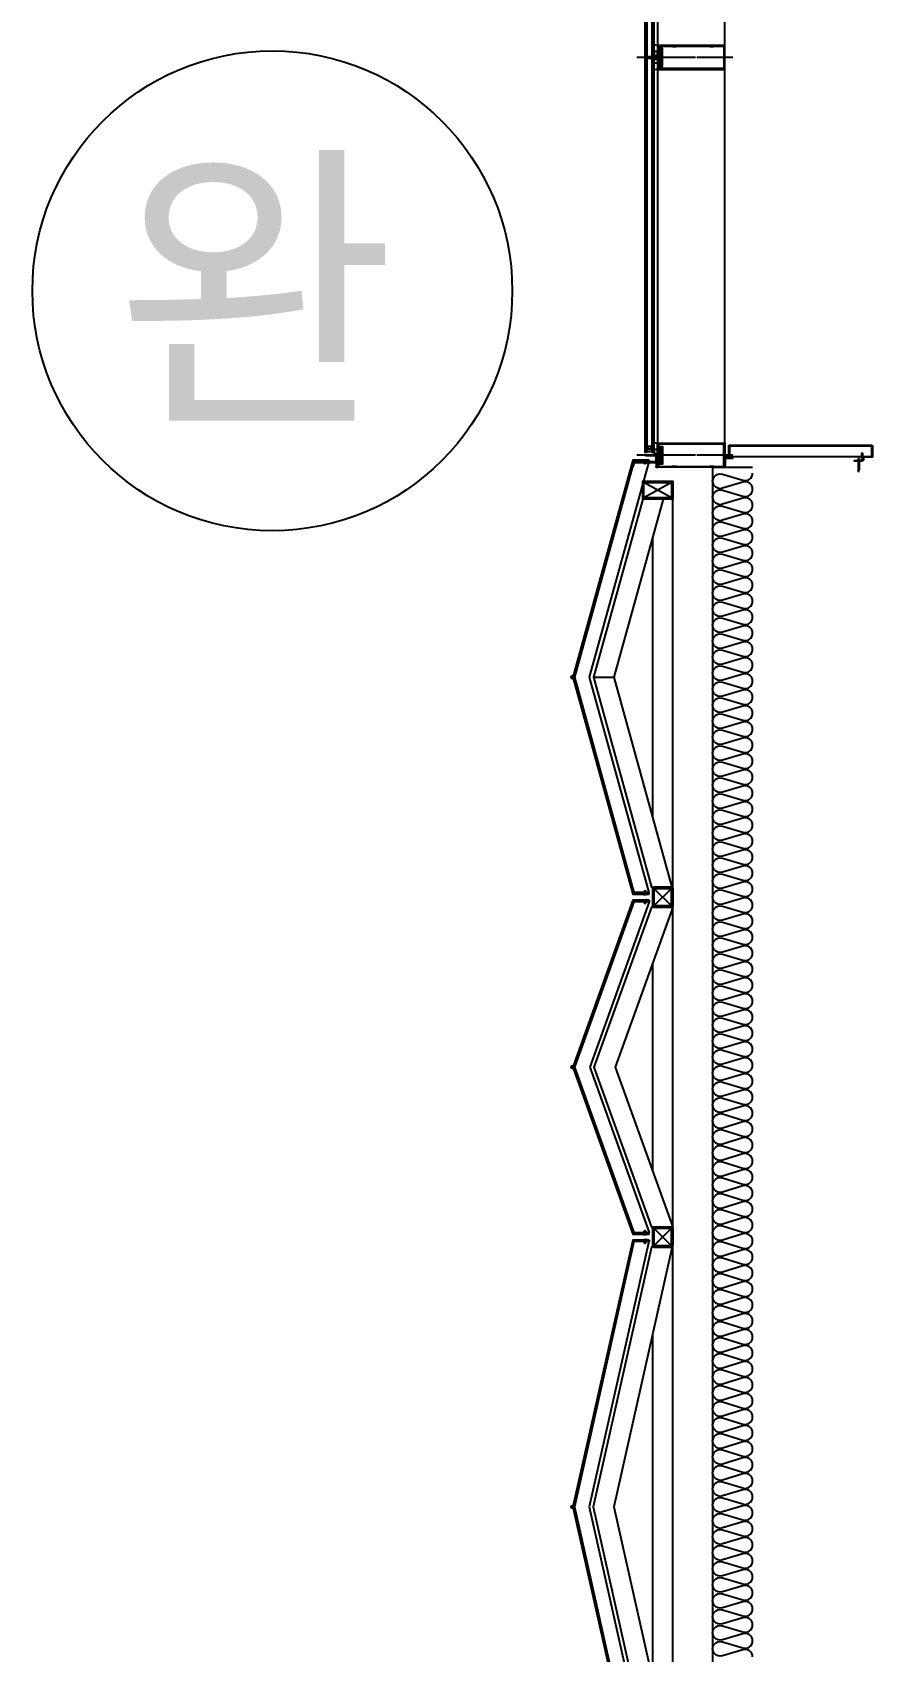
# Model space of a CAD drawing. Header units: millimetres. Extents: x -95754 to 177808, y 34455 to 150605.
# Drawn here: x 90352 to 92464, y 118818 to 122868 of the extents above; entities that cross this region are included whole.
import ezdxf

# ---------------------------------------------------------------- set-up
doc = ezdxf.new("R2010")
doc.units = ezdxf.units.MM
doc.header["$LTSCALE"] = 300
for name, pattern in [('CEN', [62, 60, -1, 0, -1]), ('CENTER', [2, 1.25, -0.25, 0.25, -0.25]), ('HID', [2.8, 1.8, -1])]:
    doc.linetypes.add(name, pattern=pattern)
for name, color, linetype in [('0-Sheet', 7, 'Continuous'), ('6FIN', 6, 'Continuous'), ('8', 8, 'Continuous'), ('A-ELE', 7, 'Continuous'), ('A-WIN', 4, 'Continuous'), ('A-하지철물', 55, 'Continuous'), ('alucobond', 4, 'Continuous'), ('B-AR', 4, 'Continuous'), ('CEN', 1, 'CEN'), ('GLASS', 4, 'Continuous'), ('INSUL', 8, 'Continuous'), ('ISL', 251, 'Continuous'), ('mold', 4, 'Continuous'), ('SEALANT', 90, 'Continuous'), ('SHEET', 6, 'Continuous')]:
    doc.layers.add(name, color=color, linetype=linetype)
doc.layers.add('피난기구', color=1, linetype='Continuous', plot=False)
doc.styles.add('X-PLAN$0$Gtx', font='')
doc.styles.get('X-PLAN$0$Gtx').set_extended_font_data('Dotum')

# ---------------------------------------------------------------- blocks, each defined once
blk = doc.blocks.new('EX-850-1')
at = {"layer": '6FIN', "elevation": 0}
for points in [[(3.2, 204.1), (46.8, 204.1, 0.414214), (50, 207.3), (50, 250.9, 0.414214), (46.8, 254.1), (3.2, 254.1, 0.414214), (0, 250.9), (0, 207.3, 0.414214)], [(896.8, 204.1), (853.2, 204.1, -0.414214), (850, 207.3), (850, 250.9, -0.414214), (853.2, 254.1), (896.8, 254.1, -0.414214), (900, 250.9), (900, 207.3, -0.414214)]]:
    blk.add_lwpolyline(points, format="xyb", close=True, dxfattribs=at)
at = {"layer": 'A-하지철물'}
for p, q in [((850, 254.1), (50, 254.1)), ((710.9, 204.1), (189.1, 204.1))]:
    blk.add_line(p, q, dxfattribs=at)
at = {"layer": 'A-하지철물', "elevation": 0}
for points in [[(49.9, 254.1), (450, 110.3), (850.1, 254.1)], [(50, 204.1), (50, 200.9), (450, 57.2), (850, 200.9), (850, 204.1)]]:
    blk.add_lwpolyline(points, dxfattribs=at)
at = {"layer": 'A-하지철물'}
blk.add_circle((450, 4.1), 4.07, dxfattribs=at)
at = {"layer": 'alucobond', "color": 251, "linetype": 'HID', "ltscale": 10}
for p, q in [((30.2, 185.1), (41.5, 185.1)), ((31.5, 182.4), (31.5, 187.8)), ((31.5, 186.6), (39.5, 186.6)), ((31.5, 183.6), (39.5, 183.6)), ((32, 189.3), (32.5, 189.3)), ((32, 180.9), (32.5, 180.9)), ((32.5, 180.9), (32.5, 189.3)), ((38, 182.7), (38, 187.4)), ((39.5, 182.7), (39.5, 187.4)), ((869.8, 185.1), (858.5, 185.1)), ((860.5, 182.7), (860.5, 187.4)), ((868.5, 186.6), (860.5, 186.6)), ((868.5, 183.6), (860.5, 183.6)), ((862, 182.7), (862, 187.4)), ((867.5, 180.9), (867.5, 189.3)), ((868, 189.3), (867.5, 189.3)), ((868, 180.9), (867.5, 180.9)), ((868.5, 182.4), (868.5, 187.8))]:
    blk.add_line(p, q, dxfattribs=at)
at = {"layer": 'alucobond'}
for p, q in [((32.5, 195.1), (36.5, 195.1)), ((867.5, 195.1), (863.5, 195.1))]:
    blk.add_line(p, q, dxfattribs=at)
at = {"layer": 'alucobond', "color": 251, "linetype": 'HID', "ltscale": 10}
for points in [[(32, 189.3), (31.5, 187.8)], [(32, 180.9), (31.5, 182.4)], [(868, 189.3), (868.5, 187.8)], [(868, 180.9), (868.5, 182.4)]]:
    blk.add_lwpolyline(points, dxfattribs=at)
at = {"layer": 'alucobond', "elevation": 0}
for points in [[(32.5, 195.1), (32.5, 154.1), (450, 4.1), (867.5, 154.1), (867.5, 195.1)], [(36.5, 195.1), (36.5, 156.9), (450, 8.3), (863.5, 156.9), (863.5, 195.1)]]:
    blk.add_lwpolyline(points, dxfattribs=at)
at = {"layer": 'alucobond', "color": 251, "linetype": 'HID', "ltscale": 10, "elevation": 0}
blk.add_lwpolyline([(36.5, 195.1), (450, 46.6), (863.5, 195.1)], dxfattribs=at)
at = {"layer": 'alucobond', "color": 251, "linetype": 'HID', "ltscale": 10}
for points in [[(39.5, 186.6, -0.666667), (39.5, 183.6, -1.5)], [(860.5, 186.6, 0.666667), (860.5, 183.6, 1.5)]]:
    blk.add_lwpolyline(points, format="xyb", dxfattribs=at)
for centre, start, end in [((38.7, 187.4), 0, 180), ((38.7, 182.7), 180, 0), ((861.3, 187.4), 0, 180), ((861.3, 182.7), 180, 0)]:
    blk.add_arc(centre, 0.75, start, end, dxfattribs=at)
at = {"layer": 'mold', "color": 4}
for points in [[(25, 204.1), (25, 202.6)], [(875, 204.1), (875, 202.6)]]:
    blk.add_lwpolyline(points, dxfattribs=at)
at = {"layer": 'SHEET', "color": 8}
for p, q in [((46.8, 250.9), (3.2, 207.3)), ((3.2, 250.9), (46.8, 207.3)), ((853.2, 250.9), (896.8, 207.3)), ((896.8, 250.9), (853.2, 207.3))]:
    blk.add_line(p, q, dxfattribs=at)
at = {"layer": 'SHEET', "color": 8, "elevation": 0}
for points in [[(3.2, 207.3), (46.8, 207.3), (46.8, 250.9), (3.2, 250.9)], [(896.8, 207.3), (853.2, 207.3), (853.2, 250.9), (896.8, 250.9)]]:
    blk.add_lwpolyline(points, close=True, dxfattribs=at)
blk = doc.blocks.new('EX-1350')
at = {"layer": '6FIN', "elevation": 0}
for points in [[(3.2, 204.1), (46.8, 204.1, 0.414214), (50, 207.3), (50, 250.9, 0.414214), (46.8, 254.1), (3.2, 254.1, 0.414214), (0, 250.9), (0, 207.3, 0.414214)], [(1396.8, 204.1), (1353.2, 204.1, -0.414214), (1350, 207.3), (1350, 250.9, -0.414214), (1353.2, 254.1), (1396.8, 254.1, -0.414214), (1400, 250.9), (1400, 207.3, -0.414214)]]:
    blk.add_lwpolyline(points, format="xyb", close=True, dxfattribs=at)
at = {"layer": 'A-하지철물'}
for p, q in [((1350, 254.1), (50, 254.1)), ((1133.9, 204.1), (266.1, 204.1))]:
    blk.add_line(p, q, dxfattribs=at)
at = {"layer": 'A-하지철물', "elevation": 0}
for points in [[(49.7, 252.7), (700, 106.6), (1350.3, 252.7)], [(50, 254.1), (50, 201.4), (700, 55.3), (1350, 201.4), (1350, 254.1)]]:
    blk.add_lwpolyline(points, dxfattribs=at)
at = {"layer": 'A-하지철물'}
blk.add_circle((700, 4.1), 4.07, dxfattribs=at)
at = {"layer": 'alucobond', "color": 251, "linetype": 'HID', "ltscale": 10}
for p, q in [((30.2, 185.1), (41.5, 185.1)), ((31.5, 182.4), (31.5, 187.8)), ((31.5, 186.6), (39.5, 186.6)), ((31.5, 183.6), (39.5, 183.6)), ((32, 189.3), (32.5, 189.3)), ((32, 180.9), (32.5, 180.9)), ((32.5, 180.9), (32.5, 189.3)), ((38, 182.7), (38, 187.4)), ((39.5, 182.7), (39.5, 187.4)), ((1369.8, 185.1), (1358.5, 185.1)), ((1360.5, 182.7), (1360.5, 187.4)), ((1368.5, 186.6), (1360.5, 186.6)), ((1368.5, 183.6), (1360.5, 183.6)), ((1362, 182.7), (1362, 187.4)), ((1367.5, 180.9), (1367.5, 189.3)), ((1368, 189.3), (1367.5, 189.3)), ((1368, 180.9), (1367.5, 180.9)), ((1368.5, 182.4), (1368.5, 187.8))]:
    blk.add_line(p, q, dxfattribs=at)
at = {"layer": 'alucobond'}
for p, q in [((32.5, 195.1), (36.5, 195.1)), ((1367.5, 195.1), (1363.5, 195.1))]:
    blk.add_line(p, q, dxfattribs=at)
at = {"layer": 'alucobond', "color": 251, "linetype": 'HID', "ltscale": 10, "elevation": 0}
for points in [[(32, 189.3), (31.5, 187.8)], [(32, 180.9), (31.5, 182.4)], [(36.5, 194.2), (700, 45.1), (1363.5, 194.2)], [(1368, 189.3), (1368.5, 187.8)], [(1368, 180.9), (1368.5, 182.4)]]:
    blk.add_lwpolyline(points, dxfattribs=at)
at = {"layer": 'alucobond', "elevation": 0}
for points in [[(32.5, 195.1), (32.5, 154.1), (700, 4.1), (1367.5, 154.1), (1367.5, 195.1)], [(36.5, 195.1), (36.5, 157.3), (700, 8.2), (1363.5, 157.3), (1363.5, 195.1)]]:
    blk.add_lwpolyline(points, dxfattribs=at)
at = {"layer": 'alucobond', "color": 251, "linetype": 'HID', "ltscale": 10, "elevation": 0}
for points in [[(39.5, 186.6, -0.666667), (39.5, 183.6, -1.5)], [(1360.5, 186.6, 0.666667), (1360.5, 183.6, 1.5)]]:
    blk.add_lwpolyline(points, format="xyb", dxfattribs=at)
at = {"layer": 'alucobond', "color": 251, "linetype": 'HID', "ltscale": 10}
for centre, start, end in [((38.7, 187.4), 0, 180), ((38.7, 182.7), 180, 0), ((1361.3, 187.4), 0, 180), ((1361.3, 182.7), 180, 0)]:
    blk.add_arc(centre, 0.75, start, end, dxfattribs=at)
at = {"layer": 'mold', "color": 4, "elevation": 0}
for points in [[(25, 204.1), (25, 202.6)], [(1375, 204.1), (1375, 202.6)]]:
    blk.add_lwpolyline(points, dxfattribs=at)
at = {"layer": 'SHEET', "color": 8}
for p, q in [((46.8, 250.9), (3.2, 207.3)), ((3.2, 250.9), (46.8, 207.3)), ((1353.2, 250.9), (1396.8, 207.3)), ((1396.8, 250.9), (1353.2, 207.3))]:
    blk.add_line(p, q, dxfattribs=at)
at = {"layer": 'SHEET', "color": 8, "elevation": 0}
for points in [[(3.2, 207.3), (46.8, 207.3), (46.8, 250.9), (3.2, 250.9)], [(1396.8, 207.3), (1353.2, 207.3), (1353.2, 250.9), (1396.8, 250.9)]]:
    blk.add_lwpolyline(points, close=True, dxfattribs=at)
blk = doc.blocks.new('A$C88f6889a')
at = {"layer": 'B-AR', "elevation": 0}
for points in [[(12, 54.7, -0.414214), (11, 55.7), (11, 62, -0.414214), (11.5, 62.5), (50.5, 62.5, -0.414214), (51, 62), (51, 55.7, -0.414214), (50, 54.7), (35.7, 54.7, 0.414214), (35.5, 54.5), (35.5, 52.5, 0.414214), (36, 52), (61, 52), (61, 220), (1, 220), (1, 52), (26, 52, 0.414214), (26.5, 52.5), (26.5, 54.5, 0.414214), (26.3, 54.7)], [(59, 89.4), (59, 54.8, -0.414214), (58.5, 54.3), (53.7, 54.3, -0.414214), (53.2, 54.8), (53.2, 64.2, 0.414214), (52.7, 64.7), (9.3, 64.7, 0.414214), (8.8, 64.2), (8.8, 54.8, -0.414214), (8.3, 54.3), (3.5, 54.3, -0.414214), (3, 54.8), (3, 89.4), (3.5, 89.9), (3.5, 99.1), (3, 99.6), (3, 182.4), (3.5, 182.9), (3.5, 192.1), (3, 192.6), (3, 217, -0.414214), (3.5, 217.5), (58.5, 217.5, -0.414214), (59, 217), (59, 192.6), (58.5, 192.1), (58.5, 182.9), (59, 182.4), (59, 99.6), (58.5, 99.1), (58.5, 89.9)], [(33.7, 56.4, -0.414214), (34.7, 57.4), (35.6, 57.4, 0.298217), (36.1, 57.1, 0.298217), (36.5, 57.4), (47.3, 57.4, 0.298217), (47.8, 57.1, 0.414214), (48.3, 57.6), (48.3, 59.6, 0.414214), (47.8, 60.1, 0.236068), (47.4, 59.9), (31.4, 59.9, 0.236068), (31, 60.1, 0.236068), (30.6, 59.9), (14.6, 59.9, 0.236068), (14.2, 60.1, 0.414214), (13.7, 59.6), (13.7, 57.6, 0.414214), (14.2, 57.1, 0.298217), (14.7, 57.4), (25.5, 57.4, 0.298217), (25.9, 57.1, 0.298217), (26.4, 57.4), (27.3, 57.4, -0.414214), (28.3, 56.4), (28.3, 52.1, 0.198912), (28.3, 51.9), (29.2, 51, -0.198911), (29.5, 50.3), (29.5, 24.2, 0.414214), (31, 22.7, 0.414214), (32.5, 24.2), (32.5, 50.3, -0.198912), (32.8, 51), (33.5, 51.7, 0.198912), (33.7, 52.4)]]:
    blk.add_lwpolyline(points, format="xyb", close=True, dxfattribs=at)
blk.add_lwpolyline([(48.8, 60.3), (31, 60.3), (48.8, 60.3), (48.8, 56.9), (34.5, 56.9), (34, 56.4), (34, 53.9), (34.8, 53.9), (35.3, 54.4), (35.3, 54.9), (37.4, 54.9), (37.7, 55.2), (48, 55.2), (48, 54.9), (50, 54.9), (50.5, 55.4), (50.5, 61.8), (50, 62.3), (48, 62.3), (48, 62), (37.5, 62), (37.5, 62.3), (33, 62.3), (33, 62), (29, 62), (29, 62.3), (24.5, 62.3), (24.5, 62), (14, 62), (14, 62.3), (12, 62.3), (11.5, 61.8), (11.5, 55.4), (12, 54.9), (14, 54.9), (14, 55.2), (24.3, 55.2), (24.6, 54.9), (26.7, 54.9), (26.7, 54.4), (27.2, 53.9), (28.1, 53.9), (28.1, 56.4), (27.6, 56.9), (13.2, 56.9), (13.2, 60.3), (31, 60.3)], dxfattribs=at)
at = {"layer": 'CEN', "ltscale": 0.005}
blk.add_line((31, 240), (31, 0), dxfattribs=at)
at = {"layer": 'GLASS', "color": 8, "elevation": 0}
blk.add_lwpolyline([(22.5, 20, -0.046781), (39.5, 20)], format="xyb", dxfattribs=at)
at = {"layer": 'SEALANT', "color": 4, "elevation": 0}
for points in [[(1, 52, -0.032752), (0, 44)], [(61, 52, 0.032752), (62, 44)]]:
    blk.add_lwpolyline(points, format="xyb", dxfattribs=at)
for points in [[(16.5, 52), (16.5, 44), (26.5, 44), (26.5, 52)], [(45.5, 52), (45.5, 44), (35.5, 44), (35.5, 52)]]:
    blk.add_lwpolyline(points, close=True, dxfattribs=at)
at = {"layer": 'SEALANT', "color": 8}
for centre, start, end in [((25.9, 40.6), 76.7784, 89.2245), ((36.1, 40.6), 90.7755, 103.2216)]:
    blk.add_arc(centre, 11.4, start, end, dxfattribs=at)
blk = doc.blocks.new('*U1701')
at = {"layer": 'B-AR', "color": 8}
for p, q in [((-55, -71, 0), (-30, -68)), ((1995, -71, 0), (1970, -68))]:
    blk.add_line(p, q, dxfattribs=at)
at = {"layer": 'B-AR'}
for points in [[(-44, -65.3, -0.414214), (-45, -64.3), (-45, -58, -0.414214), (-44.5, -57.5), (-5.5, -57.5, -0.414214), (-5, -58), (-5, -64.3, -0.414214), (-6, -65.3), (-20.3, -65.3, 0.414214), (-20.5, -65.5), (-20.5, -67.5, 0.414214), (-20, -68), (5, -68), (5, 100), (-55, 100), (-55, -68), (-30, -68, 0.414214), (-29.5, -67.5), (-29.5, -65.5, 0.414214), (-29.7, -65.3)], [(3, -30.6), (3, -65.2, -0.414214), (2.5, -65.7), (-2.3, -65.7, -0.414214), (-2.8, -65.2), (-2.8, -55.8, 0.414214), (-3.3, -55.3), (-46.7, -55.3, 0.414214), (-47.2, -55.8), (-47.2, -65.2, -0.414214), (-47.7, -65.7), (-52.5, -65.7, -0.414214), (-53, -65.2), (-53, -30.6), (-52.5, -30.1), (-52.5, -20.9), (-53, -20.4), (-53, 62.4), (-52.5, 62.9), (-52.5, 72.1), (-53, 72.6), (-53, 97, -0.414214), (-52.5, 97.5), (2.5, 97.5, -0.414214), (3, 97), (3, 72.6), (2.5, 72.1), (2.5, 62.9), (3, 62.4), (3, -20.4), (2.5, -20.9), (2.5, -30.1)], [(1984, -65.3, 0.414214), (1985, -64.3), (1985, -58, 0.414214), (1984.5, -57.5), (1945.5, -57.5, 0.414214), (1945, -58), (1945, -64.3, 0.414214), (1946, -65.3), (1960.3, -65.3, -0.414214), (1960.5, -65.5), (1960.5, -67.5, -0.414214), (1960, -68), (1935, -68), (1935, 100), (1995, 100), (1995, -68), (1970, -68, -0.414214), (1969.5, -67.5), (1969.5, -65.5, -0.414214), (1969.7, -65.3)], [(1937, -30.6), (1937, -65.2, 0.414214), (1937.5, -65.7), (1942.3, -65.7, 0.414214), (1942.8, -65.2), (1942.8, -55.8, -0.414214), (1943.3, -55.3), (1986.7, -55.3, -0.414214), (1987.2, -55.8), (1987.2, -65.2, 0.414214), (1987.7, -65.7), (1992.5, -65.7, 0.414214), (1993, -65.2), (1993, -30.6), (1992.5, -30.1), (1992.5, -20.9), (1993, -20.4), (1993, 62.4), (1992.5, 62.9), (1992.5, 72.1), (1993, 72.6), (1993, 97, 0.414214), (1992.5, 97.5), (1937.5, 97.5, 0.414214), (1937, 97), (1937, 72.6), (1937.5, 72.1), (1937.5, 62.9), (1937, 62.4), (1937, -20.4), (1937.5, -20.9), (1937.5, -30.1)], [(-22.3, -63.6, -0.414214), (-21.3, -62.6), (-20.4, -62.6, 0.298217), (-19.9, -62.9, 0.298217), (-19.5, -62.6), (-8.7, -62.6, 0.298217), (-8.2, -62.9, 0.414214), (-7.7, -62.4), (-7.7, -60.4, 0.414214), (-8.2, -59.9, 0.236068), (-8.6, -60.1), (-24.6, -60.1, 0.236068), (-25, -59.9, 0.236068), (-25.4, -60.1), (-41.4, -60.1, 0.236068), (-41.8, -59.9, 0.414214), (-42.3, -60.4), (-42.3, -62.4, 0.414214), (-41.8, -62.9, 0.298217), (-41.3, -62.6), (-30.5, -62.6, 0.298217), (-30.1, -62.9, 0.298217), (-29.6, -62.6), (-28.7, -62.6, -0.414214), (-27.7, -63.6), (-27.7, -67.9, 0.198912), (-27.7, -68.1), (-26.8, -69, -0.198911), (-26.5, -69.7), (-26.5, -95.8, 0.414214), (-25, -97.3, 0.414214), (-23.5, -95.8), (-23.5, -69.7, -0.198912), (-23.2, -69), (-22.5, -68.3, 0.198912), (-22.3, -67.6)], [(1962.3, -63.6, 0.414214), (1961.3, -62.6), (1960.4, -62.6, -0.298217), (1959.9, -62.9, -0.298217), (1959.5, -62.6), (1948.7, -62.6, -0.298217), (1948.2, -62.9, -0.414214), (1947.7, -62.4), (1947.7, -60.4, -0.414214), (1948.2, -59.9, -0.236068), (1948.6, -60.1), (1964.6, -60.1, -0.236068), (1965, -59.9, -0.236068), (1965.4, -60.1), (1981.4, -60.1, -0.236068), (1981.8, -59.9, -0.414214), (1982.3, -60.4), (1982.3, -62.4, -0.414214), (1981.8, -62.9, -0.298217), (1981.3, -62.6), (1970.5, -62.6, -0.298217), (1970.1, -62.9, -0.298217), (1969.6, -62.6), (1968.7, -62.6, 0.414214), (1967.7, -63.6), (1967.7, -67.9, -0.198912), (1967.7, -68.1), (1966.8, -69, 0.198911), (1966.5, -69.7), (1966.5, -95.8, -0.414214), (1965, -97.3, -0.414214), (1963.5, -95.8), (1963.5, -69.7, 0.198912), (1963.2, -69), (1962.5, -68.3, -0.198912), (1962.3, -67.6)]]:
    blk.add_lwpolyline(points, format="xyb", close=True, dxfattribs=at)
at = {"layer": 'B-AR', "color": 8, "elevation": 0}
for points in [[(-30, -71), (-55, -71), (-55, -68), (-30, -68)], [(1970, -71), (1995, -71), (1995, -68), (1970, -68)]]:
    blk.add_lwpolyline(points, close=True, dxfattribs=at)
at = {"layer": 'B-AR'}
for points in [[(-7.2, -59.7), (-25, -59.7), (-7.2, -59.7), (-7.2, -63.1), (-21.5, -63.1), (-22, -63.6), (-22, -66.1), (-21.2, -66.1), (-20.7, -65.6), (-20.7, -65.1), (-18.6, -65.1), (-18.3, -64.8), (-8, -64.8), (-8, -65.1), (-6, -65.1), (-5.5, -64.6), (-5.5, -58.2), (-6, -57.7), (-8, -57.7), (-8, -58), (-18.5, -58), (-18.5, -57.7), (-23, -57.7), (-23, -58), (-27, -58), (-27, -57.7), (-31.5, -57.7), (-31.5, -58), (-42, -58), (-42, -57.7), (-44, -57.7), (-44.5, -58.2), (-44.5, -64.6), (-44, -65.1), (-42, -65.1), (-42, -64.8), (-31.7, -64.8), (-31.4, -65.1), (-29.3, -65.1), (-29.3, -65.6), (-28.8, -66.1), (-27.9, -66.1), (-27.9, -63.6), (-28.4, -63.1), (-42.8, -63.1), (-42.8, -59.7), (-25, -59.7)], [(1947.1, -59.7), (1965, -59.7), (1947.1, -59.7), (1947.1, -63.1), (1961.5, -63.1), (1962, -63.6), (1962, -66.1), (1961.2, -66.1), (1960.7, -65.6), (1960.7, -65.1), (1958.6, -65.1), (1958.3, -64.8), (1948, -64.8), (1948, -65.1), (1946, -65.1), (1945.5, -64.6), (1945.5, -58.2), (1946, -57.7), (1948, -57.7), (1948, -58), (1958.5, -58), (1958.5, -57.7), (1963, -57.7), (1963, -58), (1967, -58), (1967, -57.7), (1971.5, -57.7), (1971.5, -58), (1982, -58), (1982, -57.7), (1984, -57.7), (1984.5, -58.2), (1984.5, -64.6), (1984, -65.1), (1982, -65.1), (1982, -64.8), (1971.7, -64.8), (1971.4, -65.1), (1969.3, -65.1), (1969.3, -65.6), (1968.8, -66.1), (1967.9, -66.1), (1967.9, -63.6), (1968.4, -63.1), (1982.8, -63.1), (1982.8, -59.7), (1965, -59.7)]]:
    blk.add_lwpolyline(points, dxfattribs=at)
at = {"layer": 'CEN', "ltscale": 0.005}
for p, q in [((-25, 120), (-25, -120)), ((1965, 120), (1965, -120))]:
    blk.add_line(p, q, dxfattribs=at)
at = {"layer": 'GLASS', "color": 8}
for p, q in [((1935, 100), (5, 100)), ((5, -68), (1935, -68)), ((-9.5, -82.8, 0), (-2.5, -82.8, 0)), ((-9.5, -93.3, 0), (-2.5, -93.3, 0)), ((1949.5, -82.8, 0), (1942.5, -82.8, 0)), ((1949.5, -93.3, 0), (1942.5, -93.3, 0))]:
    blk.add_line(p, q, dxfattribs=at)
at = {"layer": 'GLASS', "color": 8, "elevation": 0}
for points in [[(214.8, -82), (1956.5, -82, 0.414214), (1957.5, -81), (1957.5, -77, 0.414214), (1956.5, -76), (214.8, -76), (-16.5, -76, 0.414214), (-17.5, -77), (-17.5, -81, 0.414214), (-16.5, -82)], [(214.8, -100), (1956.5, -100, 0.414214), (1957.5, -99), (1957.5, -95, 0.414214), (1956.5, -94), (214.8, -94), (-16.5, -94, 0.414214), (-17.5, -95), (-17.5, -99, 0.414214), (-16.5, -100)], [(-16.5, -82, -0.198912), (-17.2, -81.7, -0.112366), (-17.2, -94.3, -0.198912), (-16.5, -94), (-9.5, -94), (-9.5, -93), (-8.8, -93, -0.414214), (-9.5, -92.3), (-9.5, -83.8, -0.414035), (-8.8, -83.1), (-9.5, -83.1), (-9.5, -82)], [(1956.5, -82, 0.198912), (1957.2, -81.7, 0.112366), (1957.2, -94.3, 0.198912), (1956.5, -94), (1949.5, -94), (1949.5, -93), (1948.8, -93, 0.414214), (1949.5, -92.3), (1949.5, -83.8, 0.414035), (1948.8, -83.1), (1949.5, -83.1), (1949.5, -82)]]:
    blk.add_lwpolyline(points, format="xyb", close=True, dxfattribs=at)
for points in [[(-9.5, -83.1), (-2.5, -83.1), (-2.5, -82), (-9.5, -82)], [(-9.5, -93), (-2.5, -93), (-2.5, -94), (-9.5, -94)], [(1949.5, -83.1), (1942.5, -83.1), (1942.5, -82), (1949.5, -82)], [(1949.5, -93), (1942.5, -93), (1942.5, -94), (1949.5, -94)]]:
    blk.add_lwpolyline(points, close=True, dxfattribs=at)
for points in [[(-8.8, -83.1, 0.414214), (-9.5, -83.8), (-9.5, -92.3, 0.414214), (-8.8, -93), (-3, -93, 0.414214), (-2.5, -92.5), (-2.5, -88.5), (-3, -88), (-2.5, -87.5), (-2.5, -83.6, 0.414214), (-3, -83.1), (-8.8, -83.1)], [(-8.8, -83.6), (-3.2, -83.6, -0.414214), (-3, -83.8), (-3, -92.3, -0.414214), (-3.2, -92.5), (-8.8, -92.5, -0.414214), (-9, -92.3), (-9, -83.8, -0.414214), (-8.8, -83.6)], [(1948.8, -83.1, -0.414214), (1949.5, -83.8), (1949.5, -92.3, -0.414214), (1948.8, -93), (1943, -93, -0.414214), (1942.5, -92.5), (1942.5, -88.5), (1943, -88), (1942.5, -87.5), (1942.5, -83.6, -0.414214), (1943, -83.1), (1948.8, -83.1)], [(1948.8, -83.6), (1943.2, -83.6, 0.414214), (1943, -83.8), (1943, -92.3, 0.414214), (1943.2, -92.5), (1948.8, -92.5, 0.414214), (1949, -92.3), (1949, -83.8, 0.414214), (1948.8, -83.6)]]:
    blk.add_lwpolyline(points, format="xyb", dxfattribs=at)
at = {"layer": 'SEALANT', "color": 4}
for points in [[(-10.5, -68), (-10.5, -76), (-20.5, -76), (-20.5, -68)], [(1950.5, -68), (1950.5, -76), (1960.5, -76), (1960.5, -68)]]:
    blk.add_lwpolyline(points, close=True, dxfattribs=at)
for points in [[(5, -68, 0.032752), (6, -76)], [(1935, -68, -0.032752), (1934, -76)]]:
    blk.add_lwpolyline(points, format="xyb", dxfattribs=at)
at = {"layer": 'SEALANT', "color": 8}
for centre, start, end in [((-30.1, -79.4), 76.7784, 89.2245), ((-19.9, -79.4), 90.7755, 103.2216), ((1959.9, -79.4), 76.7784, 89.2245), ((1970.1, -79.4), 90.7755, 103.2216)]:
    blk.add_arc(centre, 11.4, start, end, dxfattribs=at)
blk = doc.blocks.new('A$Ca5773e7c')
at = {"layer": '6FIN', "elevation": 0}
blk.add_lwpolyline([(0, 75), (45, 75), (45, 0), (0, 0)], close=True, dxfattribs=at)
at = {"layer": 'SHEET', "color": 8}
for p, q in [((41.8, 3.2), (3.2, 71.8)), ((3.2, 3.2), (41.8, 71.8))]:
    blk.add_line(p, q, dxfattribs=at)
at = {"layer": 'SHEET', "color": 8, "elevation": 0}
blk.add_lwpolyline([(3.2, 71.8), (41.8, 71.8), (41.8, 3.2), (3.2, 3.2)], close=True, dxfattribs=at)
blk = doc.blocks.new('EX-1100-1')
at = {"layer": '6FIN', "elevation": 0}
blk.add_lwpolyline([(50, 1121.8), (50, 1078.2, -0.414214), (46.8, 1075), (3.2, 1075, -0.414214), (0, 1078.2), (0, 1121.8, -0.414214), (3.2, 1125), (46.8, 1125, -0.414214)], format="xyb", close=True, dxfattribs=at)
at = {"layer": 'A-하지철물'}
for p, q in [((0, 1075), (0, 59.8)), ((50, 898.1), (50, 201.9)), ((198.1, 550), (146.2, 550))]:
    blk.add_line(p, q, dxfattribs=at)
at = {"layer": 'A-하지철물', "elevation": 0}
blk.add_lwpolyline([(75, 104.7), (198.1, 550), (53, 1075), (1.1, 1075), (146.2, 550), (23.1, 104.8)], dxfattribs=at)
at = {"layer": 'A-하지철물'}
blk.add_circle((250, 550), 4.07, dxfattribs=at)
at = {"layer": 'alucobond', "color": 251, "linetype": 'HID', "ltscale": 10}
for p, q in [((71.7, 1093.5), (66.3, 1093.5)), ((67.5, 1093.5), (67.5, 1085.5)), ((69, 1094.8), (69, 1083.5)), ((70.5, 1093.5), (70.5, 1085.5)), ((64.8, 1093), (64.8, 1092.5)), ((73.2, 1092.5), (64.8, 1092.5)), ((71.4, 1087), (66.6, 1087)), ((71.4, 1085.5), (66.6, 1085.5)), ((73.2, 1093), (73.2, 1092.5)), ((73.2, 7.5), (64.8, 7.5)), ((64.8, 7), (64.8, 7.5)), ((71.7, 6.5), (66.3, 6.5)), ((71.4, 14.5), (66.6, 14.5)), ((71.4, 13), (66.6, 13)), ((67.5, 6.5), (67.5, 14.5)), ((69, 5.2), (69, 16.5)), ((70.5, 6.5), (70.5, 14.5)), ((73.2, 7), (73.2, 7.5))]:
    blk.add_line(p, q, dxfattribs=at)
at = {"layer": 'alucobond'}
for p, q in [((58.9, 1092.5), (58.9, 1088.5)), ((58.9, 7.5), (58.9, 11.5))]:
    blk.add_line(p, q, dxfattribs=at)
at = {"layer": 'alucobond', "color": 251, "linetype": 'HID', "ltscale": 10, "elevation": 0}
for points in [[(64.8, 1093), (66.3, 1093.5)], [(73.2, 1093), (71.7, 1093.5)], [(59.6, 11.5), (208.5, 550), (59.6, 1088.5)], [(64.8, 7), (66.3, 6.5)], [(73.2, 7), (71.7, 6.5)]]:
    blk.add_lwpolyline(points, dxfattribs=at)
at = {"layer": 'alucobond', "elevation": 0}
for points in [[(58.9, 7.5), (100, 7.5), (250, 550), (100, 1092.5), (58.9, 1092.5)], [(58.9, 11.5), (97, 11.5), (245.8, 550), (97, 1088.5), (58.9, 1088.5)], [(58.9, 1088.5), (96.8, 1088.5)]]:
    blk.add_lwpolyline(points, dxfattribs=at)
at = {"layer": 'alucobond', "color": 251, "linetype": 'HID', "ltscale": 10, "elevation": 0}
for points in [[(67.5, 1085.5, 0.666667), (70.5, 1085.5, 1.5)], [(67.5, 14.5, -0.666667), (70.5, 14.5, -1.5)]]:
    blk.add_lwpolyline(points, format="xyb", dxfattribs=at)
at = {"layer": 'alucobond', "color": 251, "linetype": 'HID', "ltscale": 10}
for centre, start, end in [((66.6, 1086.3), 90, 270), ((71.4, 1086.3), 270, 90), ((66.6, 13.7), 90, 270), ((71.4, 13.7), 270, 90)]:
    blk.add_arc(centre, 0.75, start, end, dxfattribs=at)
at = {"layer": 'mold', "color": 4, "elevation": 0}
blk.add_lwpolyline([(50, 1100), (51.5, 1100)], dxfattribs=at)
blk.add_lwpolyline([(41, 0), (42.5, 0), (42.5, 11.5), (97, 11.5), (100.2, 23.1), (98.8, 23.6), (95.9, 13), (41, 13)], close=True, dxfattribs=at)
at = {"layer": 'SHEET', "color": 8}
for p, q in [((3.2, 1078.2), (46.8, 1121.8)), ((3.2, 1121.8), (46.8, 1078.2))]:
    blk.add_line(p, q, dxfattribs=at)
at = {"layer": 'SHEET', "color": 8, "elevation": 0}
blk.add_lwpolyline([(46.8, 1121.8), (46.8, 1078.2), (3.2, 1078.2), (3.2, 1121.8)], close=True, dxfattribs=at)
at = {"layer": 'A-ELE', "rotation": 270}
blk.add_blockref('A$Ca5773e7c', (0, 104.8), dxfattribs=at)
blk = doc.blocks.new('CONC-PIN')
at = {"layer": '8', "color": 1, "linetype": 'CENTER'}
blk.add_line((-6.8, 0), (28.8, 0), dxfattribs=at)
at = {"layer": '8', "color": 8}
for p, q in [((-0.8, -2.9), (-0.8, 2.9)), ((-0.3, 3.4), (0, 3.4)), ((0, -3.4), (0, 3.4)), ((0, 1.5), (23.7, 1.5)), ((26.1, 0), (23.7, 1.5)), ((26.1, 0), (23.7, -1.5)), ((-0.3, -3.4), (0, -3.4)), ((0, -1.5), (23.7, -1.5))]:
    blk.add_line(p, q, dxfattribs=at)
for centre, start, end in [((-0.3, 2.9), 90, 180), ((-0.3, -2.9), 180, 270)]:
    blk.add_arc(centre, 0.5, start, end, dxfattribs=at)
blk = doc.blocks.new('A$Ca3e3bad8')
at = {"layer": '0-Sheet'}
blk.add_lwpolyline([(-368, -2), (-12, -2), (-12, -28, 0.414214), (-10, -30), (-3, -30), (-3, -28), (-10, -28), (-10, -2, 0.414214), (-12, 0), (-368, 0, 0.414214), (-370, -2), (-370, -28, 0.414214), (-368, -30), (-347, -30), (-347, -37), (-345, -37), (-345, -30, 0.414214), (-347, -28), (-368, -28), (-368, -2)], format="xyb", dxfattribs=at)
blk.add_lwpolyline([(-345, -40), (-325, -40), (-325, -38), (-343, -38), (-343, -20), (-345, -20)], close=True, dxfattribs=at)
at = {"layer": '0-Sheet', "elevation": 0}
blk.add_lwpolyline([(0, -30), (0, -50), (-2, -50), (-2, -32), (-20, -32), (-20, -30)], close=True, dxfattribs=at)
at = {"layer": 'INSUL'}
blk.add_lwpolyline([(-12, -2), (-12, -28), (-368, -28), (-368, -2)], close=True, dxfattribs=at)
at = {"rotation": 270}
blk.add_blockref('CONC-PIN', (-335, -38), dxfattribs=at)
blk = doc.blocks.new('X-PLAN$0$A$C049d522f')
blk.add_circle((600, 600), 600)
at = {"style": 'X-PLAN$0$Gtx'}
blk.add_text('완', height=562.5, dxfattribs=at).set_placement((204.1, 318.8))

msp = doc.modelspace()

# ---------------------------------------------------------------- linework, layer by layer
at = {"layer": 'ISL'}
msp.add_line((92053.6, 121780), (92153.6, 121780), dxfattribs=at)
at = {"layer": 'ISL', "elevation": 0}
msp.add_lwpolyline([(177453.6, 135425), (177453.6, 107105), (92053.6, 107105), (92053.6, 121780)], dxfattribs=at)
msp.add_lwpolyline([(92153.6, 118805, 0.509267), (92129.3, 118822.7), (92077.8, 118807.4, -1.372593), (92077.8, 118842.7), (92129.3, 118827.4, 0.509267), (92153.6, 118845, 0.509267), (92129.3, 118862.7), (92077.8, 118847.4, -1.372593), (92077.8, 118882.7), (92129.3, 118867.4, 0.509267), (92153.6, 118885, 0.509267), (92129.3, 118902.7), (92077.8, 118887.4, -1.372593), (92077.8, 118922.7), (92129.3, 118907.4, 0.509267), (92153.6, 118925, 0.509267), (92129.3, 118942.7), (92077.8, 118927.4, -1.372593), (92077.8, 118962.7), (92129.3, 118947.4, 0.509267), (92153.6, 118965, 0.509267), (92129.3, 118982.7), (92077.8, 118967.4, -1.372593), (92077.8, 119002.7), (92129.3, 118987.4, 0.509267), (92153.6, 119005, 0.509267), (92129.3, 119022.7), (92077.8, 119007.4, -1.372593), (92077.8, 119042.7), (92129.3, 119027.4, 0.509267), (92153.6, 119045, 0.509267), (92129.3, 119062.7), (92077.8, 119047.4, -1.372593), (92077.8, 119082.7), (92129.3, 119067.4, 0.509267), (92153.6, 119085, 0.509267), (92129.3, 119102.7), (92077.8, 119087.4, -1.372593), (92077.8, 119122.7), (92129.3, 119107.4, 0.509267), (92153.6, 119125, 0.509267), (92129.3, 119142.7), (92077.8, 119127.4, -1.372593), (92077.8, 119162.7), (92129.3, 119147.4, 0.509267), (92153.6, 119165, 0.509267), (92129.3, 119182.7), (92077.8, 119167.4, -1.372593), (92077.8, 119202.7), (92129.3, 119187.4, 0.509267), (92153.6, 119205, 0.509267), (92129.3, 119222.7), (92077.8, 119207.4, -1.372593), (92077.8, 119242.7), (92129.3, 119227.4, 0.509267), (92153.6, 119245, 0.509267), (92129.3, 119262.7), (92077.8, 119247.4, -1.372593), (92077.8, 119282.7), (92129.3, 119267.4, 0.509267), (92153.6, 119285, 0.509267), (92129.3, 119302.7), (92077.8, 119287.4, -1.372593), (92077.8, 119322.7), (92129.3, 119307.4, 0.509267), (92153.6, 119325, 0.509267), (92129.3, 119342.7), (92077.8, 119327.4, -1.372593), (92077.8, 119362.7), (92129.3, 119347.4, 0.509267), (92153.6, 119365, 0.509267), (92129.3, 119382.7), (92077.8, 119367.4, -1.372593), (92077.8, 119402.7), (92129.3, 119387.4, 0.509267), (92153.6, 119405, 0.509267), (92129.3, 119422.7), (92077.8, 119407.4, -1.372593), (92077.8, 119442.7), (92129.3, 119427.4, 0.509267), (92153.6, 119445, 0.509267), (92129.3, 119462.7), (92077.8, 119447.4, -1.372593), (92077.8, 119482.7), (92129.3, 119467.4, 0.509267), (92153.6, 119485, 0.509267), (92129.3, 119502.7), (92077.8, 119487.4, -1.372593), (92077.8, 119522.7), (92129.3, 119507.4, 0.509267), (92153.6, 119525, 0.509267), (92129.3, 119542.7), (92077.8, 119527.4, -1.372593), (92077.8, 119562.7), (92129.3, 119547.4, 0.509267), (92153.6, 119565, 0.509267), (92129.3, 119582.7), (92077.8, 119567.4, -1.372593), (92077.8, 119602.7), (92129.3, 119587.4, 0.509267), (92153.6, 119605, 0.509267), (92129.3, 119622.7), (92077.8, 119607.4, -1.372593), (92077.8, 119642.7), (92129.3, 119627.4, 0.509267), (92153.6, 119645, 0.509267), (92129.3, 119662.7), (92077.8, 119647.4, -1.372593), (92077.8, 119682.7), (92129.3, 119667.4, 0.509267), (92153.6, 119685, 0.509267), (92129.3, 119702.7), (92077.8, 119687.4, -1.372593), (92077.8, 119722.7), (92129.3, 119707.4, 0.509267), (92153.6, 119725, 0.509267), (92129.3, 119742.7), (92077.8, 119727.4, -1.372593), (92077.8, 119762.7), (92129.3, 119747.4, 0.509267), (92153.6, 119765, 0.509267), (92129.3, 119782.7), (92077.8, 119767.4, -1.372593), (92077.8, 119802.7), (92129.3, 119787.4, 0.509267), (92153.6, 119805, 0.509267), (92129.3, 119822.7), (92077.8, 119807.4, -1.372593), (92077.8, 119842.7), (92129.3, 119827.4, 0.509267), (92153.6, 119845, 0.509267), (92129.3, 119862.7), (92077.8, 119847.4, -1.372593), (92077.8, 119882.7), (92129.3, 119867.4, 0.509267), (92153.6, 119885, 0.509267), (92129.3, 119902.7), (92077.8, 119887.4, -1.372593), (92077.8, 119922.7), (92129.3, 119907.4, 0.509267), (92153.6, 119925, 0.509267), (92129.3, 119942.7), (92077.8, 119927.4, -1.372593), (92077.8, 119962.7), (92129.3, 119947.4, 0.509267), (92153.6, 119965, 0.509267), (92129.3, 119982.7), (92077.8, 119967.4, -1.372593), (92077.8, 120002.7), (92129.3, 119987.4, 0.509267), (92153.6, 120005, 0.509267), (92129.3, 120022.7), (92077.8, 120007.4, -1.372593), (92077.8, 120042.7), (92129.3, 120027.4, 0.509267), (92153.6, 120045, 0.509267), (92129.3, 120062.7), (92077.8, 120047.4, -1.372593), (92077.8, 120082.7), (92129.3, 120067.4, 0.509267), (92153.6, 120085, 0.509267), (92129.3, 120102.7), (92077.8, 120087.4, -1.372593), (92077.8, 120122.7), (92129.3, 120107.4, 0.509267), (92153.6, 120125, 0.509267), (92129.3, 120142.7), (92077.8, 120127.4, -1.372593), (92077.8, 120162.7), (92129.3, 120147.4, 0.509267), (92153.6, 120165, 0.509267), (92129.3, 120182.7), (92077.8, 120167.4, -1.372593), (92077.8, 120202.7), (92129.3, 120187.4, 0.509267), (92153.6, 120205, 0.509267), (92129.3, 120222.7), (92077.8, 120207.4, -1.372593), (92077.8, 120242.7), (92129.3, 120227.4, 0.509267), (92153.6, 120245, 0.509267), (92129.3, 120262.7), (92077.8, 120247.4, -1.372593), (92077.8, 120282.7), (92129.3, 120267.4, 0.509267), (92153.6, 120285, 0.509267), (92129.3, 120302.7), (92077.8, 120287.4, -1.372593), (92077.8, 120322.7), (92129.3, 120307.4, 0.509267), (92153.6, 120325, 0.509267), (92129.3, 120342.7), (92077.8, 120327.4, -1.372593), (92077.8, 120362.7), (92129.3, 120347.4, 0.509267), (92153.6, 120365, 0.509267), (92129.3, 120382.7), (92077.8, 120367.4, -1.372593), (92077.8, 120402.7), (92129.3, 120387.4, 0.509267), (92153.6, 120405, 0.509267), (92129.3, 120422.7), (92077.8, 120407.4, -1.372593), (92077.8, 120442.7), (92129.3, 120427.4, 0.509267), (92153.6, 120445, 0.509267), (92129.3, 120462.7), (92077.8, 120447.4, -1.372593), (92077.8, 120482.7), (92129.3, 120467.4, 0.509267), (92153.6, 120485, 0.509267), (92129.3, 120502.7), (92077.8, 120487.4, -1.372593), (92077.8, 120522.7), (92129.3, 120507.4, 0.509267), (92153.6, 120525, 0.509267), (92129.3, 120542.7), (92077.8, 120527.4, -1.372593), (92077.8, 120562.7), (92129.3, 120547.4, 0.509267), (92153.6, 120565, 0.509267), (92129.3, 120582.7), (92077.8, 120567.4, -1.372593), (92077.8, 120602.7), (92129.3, 120587.4, 0.509267), (92153.6, 120605, 0.509267), (92129.3, 120622.7), (92077.8, 120607.4, -1.372593), (92077.8, 120642.7), (92129.3, 120627.4, 0.509267), (92153.6, 120645, 0.509267), (92129.3, 120662.7), (92077.8, 120647.4, -1.372593), (92077.8, 120682.7), (92129.3, 120667.4, 0.509267), (92153.6, 120685, 0.509267), (92129.3, 120702.7), (92077.8, 120687.4, -1.372593), (92077.8, 120722.7), (92129.3, 120707.4, 0.509267), (92153.6, 120725, 0.509267), (92129.3, 120742.7), (92077.8, 120727.4, -1.372593), (92077.8, 120762.7), (92129.3, 120747.4, 0.509267), (92153.6, 120765, 0.509267), (92129.3, 120782.7), (92077.8, 120767.4, -1.372593), (92077.8, 120802.7), (92129.3, 120787.4, 0.509267), (92153.6, 120805, 0.509267), (92129.3, 120822.7), (92077.8, 120807.4, -1.372593), (92077.8, 120842.7), (92129.3, 120827.4, 0.509267), (92153.6, 120845, 0.509267), (92129.3, 120862.7), (92077.8, 120847.4, -1.372593), (92077.8, 120882.7), (92129.3, 120867.4, 0.509267), (92153.6, 120885, 0.509267), (92129.3, 120902.7), (92077.8, 120887.4, -1.372593), (92077.8, 120922.7), (92129.3, 120907.4, 0.509267), (92153.6, 120925, 0.509267), (92129.3, 120942.7), (92077.8, 120927.4, -1.372593), (92077.8, 120962.7), (92129.3, 120947.4, 0.509267), (92153.6, 120965, 0.509267), (92129.3, 120982.7), (92077.8, 120967.4, -1.372593), (92077.8, 121002.7), (92129.3, 120987.4, 0.509267), (92153.6, 121005, 0.509267), (92129.3, 121022.7), (92077.8, 121007.4, -1.372593), (92077.8, 121042.7), (92129.3, 121027.4, 0.509267), (92153.6, 121045, 0.509267), (92129.3, 121062.7), (92077.8, 121047.4, -1.372593), (92077.8, 121082.7), (92129.3, 121067.4, 0.509267), (92153.6, 121085, 0.509267), (92129.3, 121102.7), (92077.8, 121087.4, -1.372593), (92077.8, 121122.7), (92129.3, 121107.4, 0.509267), (92153.6, 121125, 0.509267), (92129.3, 121142.7), (92077.8, 121127.4, -1.372593), (92077.8, 121162.7), (92129.3, 121147.4, 0.509267), (92153.6, 121165, 0.509267), (92129.3, 121182.7), (92077.8, 121167.4, -1.372593), (92077.8, 121202.7), (92129.3, 121187.4, 0.509267), (92153.6, 121205, 0.509267), (92129.3, 121222.7), (92077.8, 121207.4, -1.372593), (92077.8, 121242.7), (92129.3, 121227.4, 0.509267), (92153.6, 121245, 0.509267), (92129.3, 121262.7), (92077.8, 121247.4, -1.372593), (92077.8, 121282.7), (92129.3, 121267.4, 0.509267), (92153.6, 121285, 0.509267), (92129.3, 121302.7), (92077.8, 121287.4, -1.372593), (92077.8, 121322.7), (92129.3, 121307.4, 0.509267), (92153.6, 121325, 0.509267), (92129.3, 121342.7), (92077.8, 121327.4, -1.372593), (92077.8, 121362.7), (92129.3, 121347.4, 0.509267), (92153.6, 121365, 0.509267), (92129.3, 121382.7), (92077.8, 121367.4, -1.372593), (92077.8, 121402.7), (92129.3, 121387.4, 0.509267), (92153.6, 121405, 0.509267), (92129.3, 121422.7), (92077.8, 121407.4, -1.372593), (92077.8, 121442.7), (92129.3, 121427.4, 0.509267), (92153.6, 121445, 0.509267), (92129.3, 121462.7), (92077.8, 121447.4, -1.372593), (92077.8, 121482.7), (92129.3, 121467.4, 0.509267), (92153.6, 121485, 0.509267), (92129.3, 121502.7), (92077.8, 121487.4, -1.372593), (92077.8, 121522.7), (92129.3, 121507.4, 0.509267), (92153.6, 121525, 0.509267), (92129.3, 121542.7), (92077.8, 121527.4, -1.372593), (92077.8, 121562.7), (92129.3, 121547.4, 0.509267), (92153.6, 121565, 0.509267), (92129.3, 121582.7), (92077.8, 121567.4, -1.372593), (92077.8, 121602.7), (92129.3, 121587.4, 0.509267), (92153.6, 121605, 0.509267), (92129.3, 121622.7), (92077.8, 121607.4, -1.372593), (92077.8, 121642.7), (92129.3, 121627.4, 0.509267), (92153.6, 121645, 0.509267), (92129.3, 121662.7), (92077.8, 121647.4, -1.372593), (92077.8, 121682.7), (92129.3, 121667.4, 0.509267), (92153.6, 121685, 0.509267), (92129.3, 121702.7), (92077.8, 121687.4, -1.372593), (92077.8, 121722.7), (92129.3, 121707.4, 0.509267), (92153.6, 121725, 0.509267), (92129.3, 121742.7), (92077.8, 121727.4, -1.372593), (92077.8, 121762.7), (92129.3, 121747.4, 0.509267), (92153.6, 121765)], format="xyb", dxfattribs=at)

# ---------------------------------------------------------------- block references
at = {"layer": 'A-ELE', "rotation": 180}
msp.add_blockref('EX-1100-1', (91953.6, 121805), dxfattribs=at)
at = {"layer": 'A-WIN', "rotation": 270}
for name, p in [('*U1701', (91983.6, 123775)), ('A$C88f6889a', (91863.6, 122836))]:
    msp.add_blockref(name, p, dxfattribs=at)
at = {"layer": 'A-하지철물', "xscale": -1}
msp.add_blockref('A$Ca3e3bad8', (92083.6, 121835), dxfattribs=at)
at = {"layer": 'A-하지철물', "rotation": 270}
for name, p in [('EX-850-1', (91699.5, 120730)), ('EX-1350', (91699.5, 119880))]:
    msp.add_blockref(name, p, dxfattribs=at)
at = {"layer": '피난기구'}
msp.add_blockref('X-PLAN$0$A$C049d522f', (90352.4, 121621.3), dxfattribs=at)

doc.saveas('drawing.dxf')
